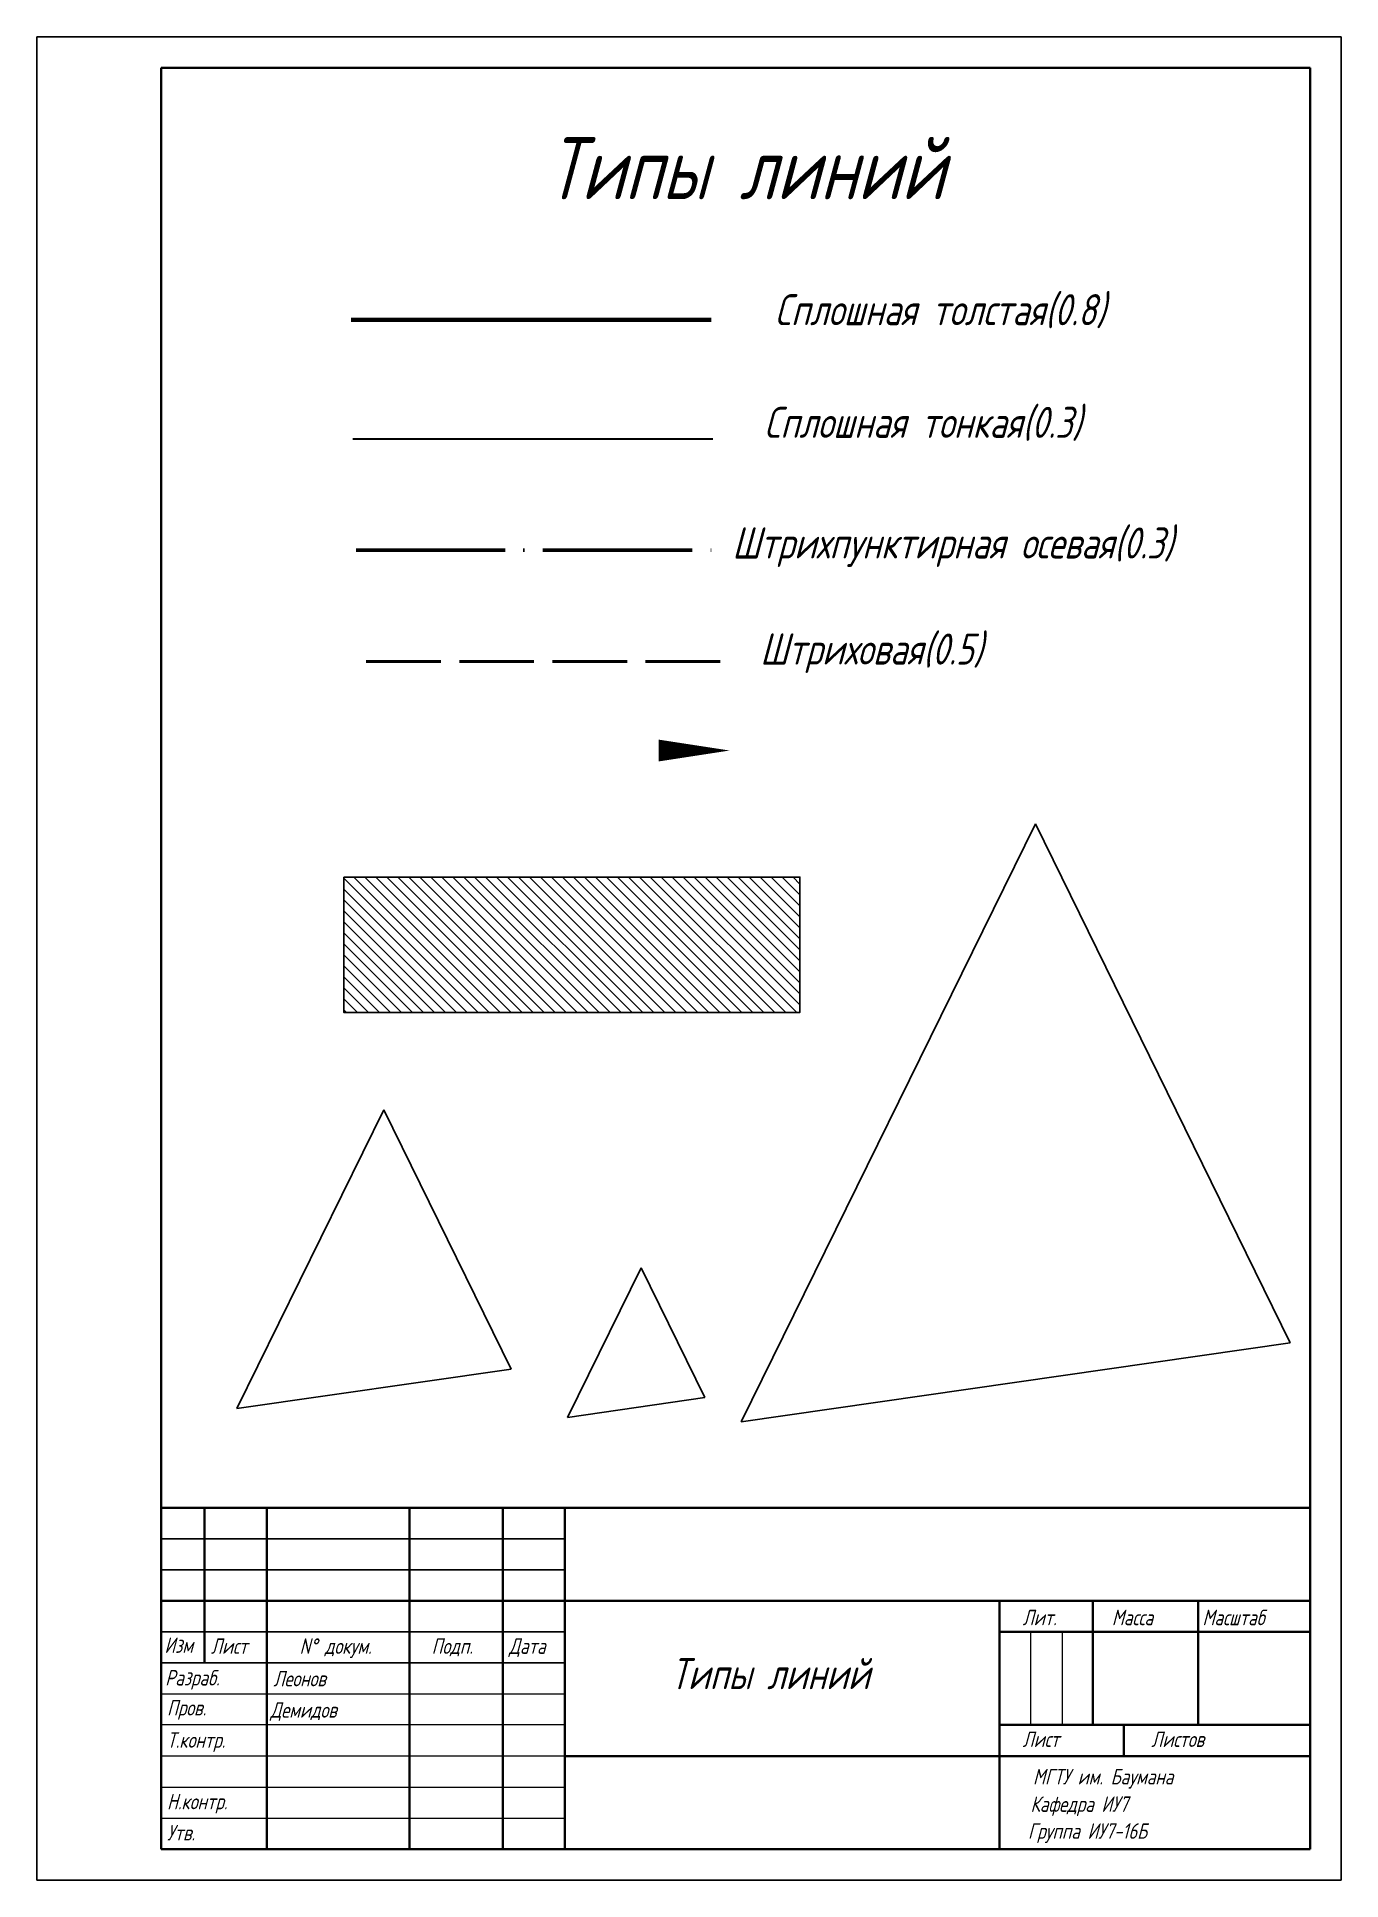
# Model space of a CAD drawing. Extents: x 2376 to 2586, y 79 to 376.
import ezdxf

# ---------------------------------------------------------------- set-up
doc = ezdxf.new("R2010")
doc.units = 0
doc.header["$MEASUREMENT"] = 0
doc.linetypes.add('ACAD_ISO02W100', pattern=[15, 12, -3])
doc.linetypes.add('ACAD_ISO04W100', pattern=[30, 24, -3, 0, -3])
doc.layers.get('0').update_dxf_attribs({"linetype": 'CONTINUOUS'})
doc.layers.get('DEFPOINTS').update_dxf_attribs({"linetype": 'CONTINUOUS'})
doc.layers.add('KONTUR', color=7, linetype='CONTINUOUS')
for name, color, linetype, lineweight in [('Основная', 7, 'CONTINUOUS', 40), ('текст', 7, 'CONTINUOUS', 30), ('тонкая', 7, 'CONTINUOUS', 20)]:
    doc.layers.add(name, color=color, linetype=linetype, lineweight=lineweight)
doc.styles.get("Standard").update_dxf_attribs({"font": 'romans.shx', "width": 0.75, "oblique": 15, "height": 5})
doc.styles.add('ЕСКД', font='romans.shx', dxfattribs={"width": 0.75, "oblique": 15, "height": 10})
doc.styles.add('стиль1', font='romans.shx', dxfattribs={"width": 0.75, "oblique": 15, "height": 2.5})

msp = doc.modelspace()

# ---------------------------------------------------------------- hatches: boundary and pattern name
at = {"layer": 'DEFPOINTS', "transparency": 33554582}
h = msp.add_hatch(dxfattribs=at)
h.set_pattern_fill('ANSI31', color=256, scale=10, angle=270)
h.paths.add_polyline_path([(2499.2, 240.18), (2425.76, 240.18), (2425.76, 218.38), (2499.2, 218.38)])

# ---------------------------------------------------------------- linework, layer by layer
at = {"lineweight": 80}
msp.add_line((2426.92, 329.95), (2484.89, 329.95), dxfattribs=at)
at = {"lineweight": 30}
msp.add_line((2427.19, 310.8), (2485.16, 310.8), dxfattribs=at)
at = {"linetype": 'ACAD_ISO04W100', "lineweight": 60}
msp.add_line((2427.73, 292.86), (2485.7, 292.86), dxfattribs=at)
at = {"linetype": 'ACAD_ISO02W100', "lineweight": 50}
msp.add_line((2429.36, 274.92), (2487.34, 274.92), dxfattribs=at)
for p, q in [((2489.74, 152.41), (2537.12, 248.75)), ((2537.12, 248.75), (2578.13, 165.15)), ((2408.52, 154.54), (2432.21, 202.71)), ((2432.21, 202.71), (2452.72, 160.91)), ((2461.77, 153.12), (2473.62, 177.21)), ((2473.62, 177.21), (2483.87, 156.31)), ((2578.13, 165.15), (2489.74, 152.41)), ((2452.72, 160.91), (2408.52, 154.54)), ((2483.87, 156.31), (2461.77, 153.12)), ((2461.34, 133.57), (2396.34, 133.57)), ((2461.34, 128.57), (2396.34, 128.57)), ((2461.34, 118.57), (2396.34, 118.57)), ((2461.34, 113.57), (2396.34, 113.57)), ((2531.34, 83.57), (2531.34, 83.57))]:
    msp.add_line(p, q)
msp.add_lwpolyline([(2425.76, 240.18), (2499.2, 240.18), (2499.2, 218.38), (2425.76, 218.38)], close=True)
at = {"layer": 'DEFPOINTS'}
msp.add_lwpolyline([(2428.15, 260.58, 0, 0, 0), (2487.88, 260.58, 0, 3.51, 0), (2476.47, 260.58, 3.51, 3.51, 0)], format="xyseb", dxfattribs=at)
at = {"layer": 'KONTUR'}
for p, q in [((2376.34, 78.57), (2376.34, 375.57)), ((2376.34, 375.57), (2586.34, 375.57)), ((2586.34, 375.57), (2586.34, 78.57)), ((2586.34, 78.57), (2376.34, 78.57))]:
    msp.add_line(p, q, dxfattribs=at)
at = {"layer": 'Основная'}
for p, q in [((2396.34, 83.57), (2396.34, 370.57)), ((2581.34, 370.57), (2396.34, 370.57)), ((2581.34, 83.57), (2581.34, 370.57)), ((2396.34, 138.57), (2396.34, 83.57)), ((2581.34, 138.57), (2396.34, 138.57)), ((2403.34, 113.57), (2403.34, 138.57)), ((2413.34, 138.57), (2413.34, 83.57)), ((2436.34, 83.57), (2436.34, 138.57)), ((2451.34, 138.57), (2451.34, 83.57)), ((2461.34, 138.57), (2461.34, 83.57)), ((2396.34, 123.57), (2581.34, 123.57)), ((2531.34, 123.57), (2531.34, 83.57)), ((2546.34, 123.57), (2546.34, 103.57)), ((2563.34, 123.57), (2563.34, 103.57)), ((2531.34, 118.57), (2581.34, 118.57)), ((2581.34, 103.57), (2531.34, 103.57)), ((2551.34, 103.57), (2551.34, 98.57)), ((2581.34, 98.57), (2461.34, 98.57)), ((2581.34, 83.57), (2396.34, 83.57))]:
    msp.add_line(p, q, dxfattribs=at)
at = {"layer": 'тонкая'}
for p, q in [((2536.33, 118.36), (2536.33, 103.57)), ((2541.4, 118.36), (2541.4, 103.57)), ((2396.34, 108.57), (2461.34, 108.57)), ((2461.34, 103.57), (2396.34, 103.57)), ((2461.34, 98.57), (2396.34, 98.57))]:
    msp.add_line(p, q, dxfattribs=at)
for points in [[(2396.34, 93.57), (2461.34, 93.57)], [(2396.34, 88.57), (2461.34, 88.57)]]:
    msp.add_lwpolyline(points, dxfattribs=at)

# ---------------------------------------------------------------- texts
at = {"oblique": 15, "width": 0.75}
for s, height, style, p in [('Типы линий', 10, 'ЕСКД', (2458.41, 349.4)), ('Леонов', 2.5, 'стиль1', (2414.42, 109.79)), ('Демидов', 2.5, 'стиль1', (2413.92, 104.74))]:
    msp.add_text(s, height=height, dxfattribs=dict(at, style=style)).set_placement(p)
for s, p in [('Сплошная толстая(0.8)', (2495.14, 329.11)), ('Сплошная тонкая(0.3)', (2493.43, 310.96)), ('Штрихпунктирная осевая(0.3)', (2488.3, 291.52)), ('Штриховая(0.5)', (2492.79, 274.43)), ('Типы линий', (2478.39, 109.33))]:
    msp.add_text(s, height=5, dxfattribs=at).set_placement(p)
at = {"layer": 'текст', "style": 'стиль1', "oblique": 15, "width": 0.75}
for s, p in [('Лит.', (2535.06, 119.64)), ('Масса', (2549.43, 119.64)), ('Масштаб', (2564.02, 119.64)), ('Изм', (2396.88, 115.18)), ('Лист', (2404.36, 115.03)), ('N%%d докум. ', (2418.64, 115.03)), ('Подп.', (2439.9, 115.03)), ('Дата', (2452.35, 115.03)), ('Разраб.', (2397, 109.93)), ('Пров.', (2397.3, 105.1)), ('Т.контр.', (2397.3, 99.9)), ('Лист', (2535.06, 100.02)), ('Листов', (2555.78, 100.02)), ('МГТУ им. Баумана  ', (2536.73, 93.99)), ('Н.контр.', (2397.3, 89.98)), ('Кафедра ИУ7', (2536.33, 89.57)), ('Утв.', (2397.3, 84.96)), ('Группа ИУ7-16Б', (2535.92, 85.23))]:
    msp.add_text(s, height=2.5, dxfattribs=at).set_placement(p)

doc.saveas('drawing.dxf')
